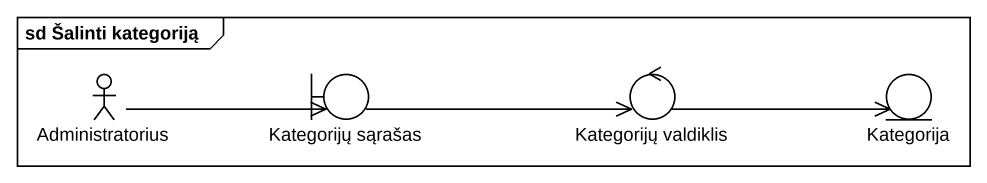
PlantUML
@startuml
mainframe sd Šalinti kategoriją
actor Administratorius
boundary "Kategorijų sąrašas" as Kategorijų_sąrašas
control "Kategorijų valdiklis" as Kategorijų_valdiklis
entity Kategorija
Administratorius -right-> Kategorijų_sąrašas
Kategorijų_sąrašas -right-> Kategorijų_valdiklis
Kategorijų_valdiklis -right-> Kategorija
@enduml
